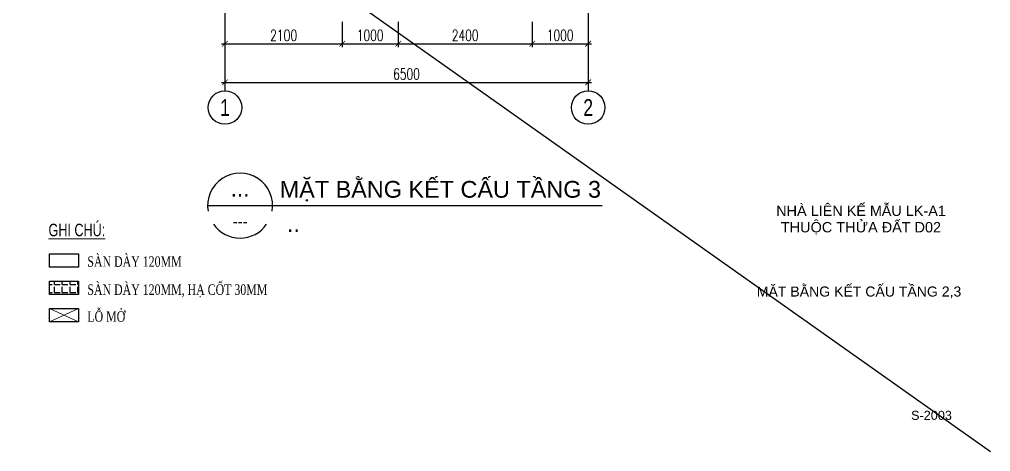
# Model space of a CAD drawing. Header units: millimetres. Extents: x -529861 to -223882, y -171969 to 61504.
# Drawn here: x -389327 to -371946, y -31442 to -23711 of the extents above; entities that cross this region are included whole.
import ezdxf
from ezdxf.enums import TextEntityAlignment as Align

# ---------------------------------------------------------------- set-up
doc = ezdxf.new("R2010")
doc.units = ezdxf.units.MM
doc.header["$LTSCALE"] = 5000
doc.linetypes.add('CENTER', pattern=[2, 1.25, -0.25, 0.25, -0.25])
doc.linetypes.add('HIDDEN', pattern=[0.375, 0.25, -0.125])
doc.layers.get('Defpoints').update_dxf_attribs({"color": 143})
for name, color, linetype, lineweight in [('G-ANNO-TTLB', 7, 'Continuous', 18), ('KC-COT-HATCH', 13, 'Continuous', 15), ('KC-COT-NETCAT', 2, 'Continuous', 30), ('KC-NET MANH', 8, 'Continuous', 13), ('KC-TEXT', 4, 'Continuous', 20), ('S-dims', 8, 'Continuous', 18), ('S-text', 2, 'Continuous', 20), ('S-TEXT35', 3, 'Continuous', 30)]:
    doc.layers.add(name, color=color, linetype=linetype, lineweight=lineweight)
for name, color, linetype in [('KC ICC-COTVACH', 3, 'Continuous'), ('KC-BETONG', 2, 'Continuous'), ('KCS_AXIS', 18, 'CENTER'), ('KCS_BORDER', 3, 'Continuous'), ('KCS_CHI', 1, 'Continuous'), ('KCS_DIM', 1, 'Continuous'), ('KCS_HIDDEN', 8, 'HIDDEN'), ('KCS_SSD', 146, 'Continuous'), ('KCS_TEXT', 2, 'Continuous'), ('KCS_TEXT_BANVE_SO', 1, 'Continuous'), ('KCS_TEXT_BANVE_TEN', 162, 'Continuous')]:
    doc.layers.add(name, color=color, linetype=linetype)
doc.layers.add('KCS_Plotter', color=11, linetype='Continuous', plot=False)
doc.styles.add('.VnArialH', font='')
doc.styles.add('Arial_13', font='arial.ttf', dxfattribs={"height": 2.5})
doc.styles.add('Arial_14', font='arial.ttf', dxfattribs={"height": 2.5})
doc.styles.add('DIACHAT', font='vntimeh.shx', dxfattribs={"bigfont": 'vnd.shx'})
doc.styles.add('s-text', font='vnsimli.shx', dxfattribs={"width": 0.7})
doc.styles.add('style1', font='arial.ttf', dxfattribs={"width": 0.75})
doc.styles.add('VNAVANTH', font='')
doc.styles.add('VNCC-VnAvantH', font='')
doc.styles.get('.VnArialH').set_extended_font_data('.VnArialH')
doc.styles.get('VNAVANTH').set_extended_font_data('.VnAvantH')
doc.styles.get('VNCC-VnAvantH').set_extended_font_data('.VnAvantH')
doc.dimstyles.new('1-100s', dxfattribs={"dimtxt": 200, "dimasz": 100, "dimexe": 60, "dimexo": 0, "dimgap": 50, "dimtad": 1, "dimdec": 0, "dimzin": 0, "dimdsep": 46, "dimtxsty": 's-text', "dimblk1": 'ARCHTICK', "dimblk2": 'ARCHTICK', "dimsah": 1, "dimcen": 80, "dimdle": 60, "dimclrd": 9, "dimclre": 9, "dimclrt": 2, "dimadec": 0, "dimazin": 0, "dimtfac": 0.0001, "dimtdec": 0, "dimtix": 1, "dimtmove": 1, "dimatfit": 3, "dimldrblk": 'ARCHTICK', "dimfxl": 200, "dimtolj": 1, "dimtzin": 0, "dimarcsym": 0})

# ---------------------------------------------------------------- blocks, each defined once
blk = doc.blocks.new('*U935')
at = {"layer": 'KC-COT-HATCH'}
h = blk.add_hatch(dxfattribs=at)
h.set_pattern_fill('CHAU-02', color=256, scale=30, pattern_type=2)
h.set_pattern_definition([(50, (-758.44, -466.9), (215.178, -18.826), [22.5, -247.5]), (355, (-758.44, -466.9), (-41.625, 225.658), [18, -198]), (100.451, (-740.51, -468.47), (173.553, 206.83), [19.122, -210.343]), (46.184, (-758.44, -406.9), (320.17, -49.656), [33.75, -371.25]), (96.636, (-731.76, -411.04), (280.4, 292.24), [28.68, -315.514]), (351.184, (-758.44, -406.9), (280.4, 292.24), [27, -297]), (21, (-728.44, -421.9), (179.072, -120.786), [22.5, -247.5]), (226, (-728.44, -421.9), (201.565, -109.66), [18, -198]), (71.451, (-713.52, -431.97), (252.067, 96.76), [19.122, -210.343]), (67.5, (-758.44, -466.9), (-46.775, 88.3123), [0, -195.6, 0, -201, 0, -198.75]), (4.5, (-758.44, -466.9), (85.005, 114.031), [0, -114.6, 0, -191.1, 0, -75.75]), (327.5, (-825.34, -466.9), (160.147, -6.7665), [0, -75, 0, -234, 0, -310.5]), (317.5, (-855.34, -466.9), (174.956, 30.031), [0, -97.5, 0, -155.4, 0, -220.5]), (315, (-758.44, -466.9), (90.156, 90.156), []), (315, (-758.44, -430.15), (90.156, 90.156), [])])
h.paths.add_polyline_path([(-110, 200), (-110, -200), (110, -200), (110, 200)])
at = {"layer": 'KC-COT-NETCAT'}
blk.add_lwpolyline([(-110, -200), (110, -200), (110, 200), (-110, 200)], close=True, dxfattribs=at)
blk = doc.blocks.new('_ArchTick')
at = {"color": 0, "linetype": 'ByBlock', "const_width": 0.15}
blk.add_lwpolyline([(-0.5, -0.5), (0.5, 0.5)], dxfattribs=at)
blk = doc.blocks.new('*D1159')
at = {"layer": 'Defpoints', "color": 0, "ltscale": 1500, "transparency": 16777216}
for p in [(-30105, -46736), (-23605, -46736), (-23605, -48212)]:
    blk.add_point(p, dxfattribs=at)
at = {"layer": 'KCS_DIM', "color": 9, "lineweight": -2, "ltscale": 1500, "transparency": 16777216}
for p, q in [((-30105, -46736), (-30105, -48272)), ((-23605, -46736), (-23605, -48272)), ((-30165, -48212), (-23545, -48212))]:
    blk.add_line(p, q, dxfattribs=at)
at = {"layer": 'KCS_DIM', "color": 9, "lineweight": -2, "ltscale": 1500, "transparency": 16777216, "xscale": 100, "yscale": 100, "zscale": 100, "rotation": 180}
blk.add_blockref('_ArchTick', (-30105, -48212), dxfattribs=at)
at = {"layer": 'KCS_DIM', "color": 9, "lineweight": -2, "ltscale": 1500, "transparency": 16777216, "xscale": 100, "yscale": 100, "zscale": 100}
blk.add_blockref('_ArchTick', (-23605, -48212), dxfattribs=at)
at = {"layer": 'KCS_DIM', "color": 2, "ltscale": 1500, "transparency": 16777216, "insert": (-26855, -48062), "char_height": 200, "attachment_point": 5, "style": 's-text'}
blk.add_mtext('\\A1;6500', dxfattribs=at)
blk = doc.blocks.new('*D1160')
at = {"layer": 'Defpoints', "color": 0, "ltscale": 1500, "transparency": 16777216}
for p in [(-32095, -41688), (-31449, -41688), (-31412, -46138)]:
    blk.add_point(p, dxfattribs=at)
at = {"layer": 'KCS_DIM', "color": 9, "lineweight": -2, "ltscale": 1500, "transparency": 16777216}
for p, q in [((-31449, -41688), (-32155, -41688)), ((-32095, -46198), (-32095, -41628)), ((-31412, -46138), (-32155, -46138))]:
    blk.add_line(p, q, dxfattribs=at)
at = {"layer": 'KCS_DIM', "color": 9, "lineweight": -2, "ltscale": 1500, "transparency": 16777216, "xscale": 100, "yscale": 100, "zscale": 100}
for p, rotation in [((-32095, -41688), 90), ((-32095, -46138), 270)]:
    blk.add_blockref('_ArchTick', p, dxfattribs=dict(at, rotation=rotation))
at = {"layer": 'KCS_DIM', "color": 2, "ltscale": 1500, "transparency": 16777216, "insert": (-32245, -43913), "char_height": 200, "attachment_point": 5, "rotation": 90, "style": 's-text'}
blk.add_mtext('\\A1;4450', dxfattribs=at)
blk = doc.blocks.new('*D1161')
at = {"layer": 'Defpoints', "color": 0, "ltscale": 1500, "transparency": 16777216}
for p in [(-32095, -39178), (-31495, -39178), (-31449, -41688)]:
    blk.add_point(p, dxfattribs=at)
at = {"layer": 'KCS_DIM', "color": 9, "lineweight": -2, "ltscale": 1500, "transparency": 16777216}
for p, q in [((-31495, -39178), (-32155, -39178)), ((-32095, -41748), (-32095, -39118)), ((-31449, -41688), (-32155, -41688))]:
    blk.add_line(p, q, dxfattribs=at)
at = {"layer": 'KCS_DIM', "color": 9, "lineweight": -2, "ltscale": 1500, "transparency": 16777216, "xscale": 100, "yscale": 100, "zscale": 100}
for p, rotation in [((-32095, -39178), 90), ((-32095, -41688), 270)]:
    blk.add_blockref('_ArchTick', p, dxfattribs=dict(at, rotation=rotation))
at = {"layer": 'KCS_DIM', "color": 2, "ltscale": 1500, "transparency": 16777216, "insert": (-32245, -40433), "char_height": 200, "attachment_point": 5, "rotation": 90, "style": 's-text'}
blk.add_mtext('\\A1;2510', dxfattribs=at)
blk = doc.blocks.new('*D1162')
at = {"layer": 'Defpoints', "color": 0, "ltscale": 1500, "transparency": 16777216}
for p in [(-32095, -34838), (-31346, -34838), (-31495, -39178)]:
    blk.add_point(p, dxfattribs=at)
at = {"layer": 'KCS_DIM', "color": 9, "lineweight": -2, "ltscale": 1500, "transparency": 16777216}
for p, q in [((-31346, -34838), (-32155, -34838)), ((-32095, -39238), (-32095, -34778)), ((-31495, -39178), (-32155, -39178))]:
    blk.add_line(p, q, dxfattribs=at)
at = {"layer": 'KCS_DIM', "color": 9, "lineweight": -2, "ltscale": 1500, "transparency": 16777216, "xscale": 100, "yscale": 100, "zscale": 100}
for p, rotation in [((-32095, -34838), 90), ((-32095, -39178), 270)]:
    blk.add_blockref('_ArchTick', p, dxfattribs=dict(at, rotation=rotation))
at = {"layer": 'KCS_DIM', "color": 2, "ltscale": 1500, "transparency": 16777216, "insert": (-32245, -37008), "char_height": 200, "attachment_point": 5, "rotation": 90, "style": 's-text'}
blk.add_mtext('\\A1;4340', dxfattribs=at)
blk = doc.blocks.new('*D1163')
at = {"layer": 'Defpoints', "color": 0, "ltscale": 1500, "transparency": 16777216}
for p in [(-32695, -34838), (-31495, -34838), (-31495, -46138)]:
    blk.add_point(p, dxfattribs=at)
at = {"layer": 'KCS_DIM', "color": 9, "lineweight": -2, "ltscale": 1500, "transparency": 16777216}
for p, q in [((-31495, -34838), (-32755, -34838)), ((-32695, -46198), (-32695, -34778)), ((-31495, -46138), (-32755, -46138))]:
    blk.add_line(p, q, dxfattribs=at)
at = {"layer": 'KCS_DIM', "color": 9, "lineweight": -2, "ltscale": 1500, "transparency": 16777216, "xscale": 100, "yscale": 100, "zscale": 100}
for p, rotation in [((-32695, -34838), 90), ((-32695, -46138), 270)]:
    blk.add_blockref('_ArchTick', p, dxfattribs=dict(at, rotation=rotation))
at = {"layer": 'KCS_DIM', "color": 2, "ltscale": 1500, "transparency": 16777216, "insert": (-32845, -40488), "char_height": 200, "attachment_point": 5, "rotation": 90, "style": 's-text'}
blk.add_mtext('\\A1;11300', dxfattribs=at)
blk = doc.blocks.new('*U10')
at = {"layer": 'KC-COT-HATCH'}
h = blk.add_hatch(dxfattribs=at)
h.set_pattern_fill('CHAU-02', color=256, scale=30, pattern_type=2)
h.set_pattern_definition([(50, (-758.44, -556.9), (215.178, -18.826), [22.5, -247.5]), (355, (-758.44, -556.9), (-41.625, 225.658), [18, -198]), (100.451, (-740.51, -558.47), (173.553, 206.83), [19.122, -210.343]), (46.184, (-758.44, -496.9), (320.17, -49.656), [33.75, -371.25]), (96.636, (-731.76, -501.04), (280.4, 292.24), [28.68, -315.514]), (351.184, (-758.44, -496.9), (280.4, 292.24), [27, -297]), (21, (-728.44, -511.9), (179.072, -120.786), [22.5, -247.5]), (226, (-728.44, -511.9), (201.565, -109.66), [18, -198]), (71.451, (-713.52, -521.97), (252.067, 96.76), [19.122, -210.343]), (67.5, (-758.44, -556.9), (-46.775, 88.3123), [0, -195.6, 0, -201, 0, -198.75]), (4.5, (-758.44, -556.9), (85.005, 114.031), [0, -114.6, 0, -191.1, 0, -75.75]), (327.5, (-825.34, -556.9), (160.147, -6.7665), [0, -75, 0, -234, 0, -310.5]), (317.5, (-855.34, -556.9), (174.956, 30.031), [0, -97.5, 0, -155.4, 0, -220.5]), (315, (-758.44, -556.9), (90.156, 90.156), []), (315, (-758.44, -520.15), (90.156, 90.156), [])])
h.paths.add_polyline_path([(-110, 110), (-110, -110), (110, -110), (110, 110)])
at = {"layer": 'KC-COT-NETCAT'}
blk.add_lwpolyline([(-110, -110), (110, -110), (110, 110), (-110, 110)], close=True, dxfattribs=at)
blk = doc.blocks.new('*U22')
blk.add_line((1, 0), (110.81, 0))
for major_axis, start_param, end_param in [((9.04, 0), -0.176637, 3.316767), ((-9.04, 0.01), 0.612827, 2.529211)]:
    blk.add_ellipse((10.04, 0), major_axis=major_axis, ratio=1, start_param=start_param, end_param=end_param)
at = {"layer": 'S-TEXT35', "style": 'VNAVANTH'}
for tag, p in [('VIET_NAME', (21.64, 3.33)), ('ENGLISH_NAME', (21.64, -7.83))]:
    blk.add_attdef(tag, p, '', height=5, dxfattribs=at)
for tag, height, p in [('VIEW-NUMBER', 5, (10.04, 1.5)), ('SHEET_NUMBER', 2.5, (10.04, -5))]:
    blk.add_attdef(tag, text='', height=height, dxfattribs=at).set_placement(p, align=Align.CENTER)
blk = doc.blocks.new('*D296')
at = {"layer": 'Defpoints', "color": 0, "linetype": 'ByBlock', "ltscale": 1500, "transparency": 16777216}
for p in [(-385648, -23753), (-383548, -23753), (-383548, -24146)]:
    blk.add_point(p, dxfattribs=at)
at = {"layer": 'S-dims', "color": 9, "linetype": 'ByBlock', "lineweight": -2, "ltscale": 1500, "transparency": 16777216}
for p, q in [((-385648, -23753), (-385648, -24206)), ((-383548, -23753), (-383548, -24206)), ((-385708, -24146), (-383488, -24146))]:
    blk.add_line(p, q, dxfattribs=at)
at = {"layer": 'S-dims', "color": 9, "linetype": 'ByBlock', "lineweight": -2, "ltscale": 1500, "transparency": 16777216, "xscale": 100, "yscale": 100, "zscale": 100, "rotation": 180}
blk.add_blockref('_ArchTick', (-385648, -24146), dxfattribs=at)
at = {"layer": 'S-dims', "color": 9, "linetype": 'ByBlock', "lineweight": -2, "ltscale": 1500, "transparency": 16777216, "xscale": 100, "yscale": 100, "zscale": 100}
blk.add_blockref('_ArchTick', (-383548, -24146), dxfattribs=at)
at = {"layer": 'S-dims', "color": 2, "linetype": 'ByBlock', "ltscale": 1500, "transparency": 16777216, "insert": (-384598, -23996), "char_height": 200, "attachment_point": 5, "style": 's-text'}
blk.add_mtext('\\A1;2100', dxfattribs=at)
blk = doc.blocks.new('*D297')
at = {"layer": 'Defpoints', "color": 0, "linetype": 'ByBlock', "ltscale": 1500, "transparency": 16777216}
for p in [(-383548, -23753), (-382548, -23753), (-382548, -24146)]:
    blk.add_point(p, dxfattribs=at)
at = {"layer": 'S-dims', "color": 9, "linetype": 'ByBlock', "lineweight": -2, "ltscale": 1500, "transparency": 16777216}
for p, q in [((-383548, -23753), (-383548, -24206)), ((-382548, -23753), (-382548, -24206)), ((-383608, -24146), (-382488, -24146))]:
    blk.add_line(p, q, dxfattribs=at)
at = {"layer": 'S-dims', "color": 9, "linetype": 'ByBlock', "lineweight": -2, "ltscale": 1500, "transparency": 16777216, "xscale": 100, "yscale": 100, "zscale": 100, "rotation": 180}
blk.add_blockref('_ArchTick', (-383548, -24146), dxfattribs=at)
at = {"layer": 'S-dims', "color": 9, "linetype": 'ByBlock', "lineweight": -2, "ltscale": 1500, "transparency": 16777216, "xscale": 100, "yscale": 100, "zscale": 100}
blk.add_blockref('_ArchTick', (-382548, -24146), dxfattribs=at)
at = {"layer": 'S-dims', "color": 2, "linetype": 'ByBlock', "ltscale": 1500, "transparency": 16777216, "insert": (-383048, -23996), "char_height": 200, "attachment_point": 5, "style": 's-text'}
blk.add_mtext('\\A1;1000', dxfattribs=at)
blk = doc.blocks.new('*D298')
at = {"layer": 'Defpoints', "color": 0, "linetype": 'ByBlock', "ltscale": 1500, "transparency": 16777216}
for p in [(-382548, -23753), (-380148, -23753), (-380148, -24146)]:
    blk.add_point(p, dxfattribs=at)
at = {"layer": 'S-dims', "color": 9, "linetype": 'ByBlock', "lineweight": -2, "ltscale": 1500, "transparency": 16777216}
for p, q in [((-382548, -23753), (-382548, -24206)), ((-380148, -23753), (-380148, -24206)), ((-382608, -24146), (-380088, -24146))]:
    blk.add_line(p, q, dxfattribs=at)
at = {"layer": 'S-dims', "color": 9, "linetype": 'ByBlock', "lineweight": -2, "ltscale": 1500, "transparency": 16777216, "xscale": 100, "yscale": 100, "zscale": 100, "rotation": 180}
blk.add_blockref('_ArchTick', (-382548, -24146), dxfattribs=at)
at = {"layer": 'S-dims', "color": 9, "linetype": 'ByBlock', "lineweight": -2, "ltscale": 1500, "transparency": 16777216, "xscale": 100, "yscale": 100, "zscale": 100}
blk.add_blockref('_ArchTick', (-380148, -24146), dxfattribs=at)
at = {"layer": 'S-dims', "color": 2, "linetype": 'ByBlock', "ltscale": 1500, "transparency": 16777216, "insert": (-381348, -23996), "char_height": 200, "attachment_point": 5, "style": 's-text'}
blk.add_mtext('\\A1;2400', dxfattribs=at)
blk = doc.blocks.new('*D299')
at = {"layer": 'Defpoints', "color": 0, "linetype": 'ByBlock', "ltscale": 1500, "transparency": 16777216}
for p in [(-380148, -23753), (-379148, -23753), (-379148, -24146)]:
    blk.add_point(p, dxfattribs=at)
at = {"layer": 'S-dims', "color": 9, "linetype": 'ByBlock', "lineweight": -2, "ltscale": 1500, "transparency": 16777216}
for p, q in [((-380148, -23753), (-380148, -24206)), ((-379148, -23753), (-379148, -24206)), ((-380208, -24146), (-379088, -24146))]:
    blk.add_line(p, q, dxfattribs=at)
at = {"layer": 'S-dims', "color": 9, "linetype": 'ByBlock', "lineweight": -2, "ltscale": 1500, "transparency": 16777216, "xscale": 100, "yscale": 100, "zscale": 100, "rotation": 180}
blk.add_blockref('_ArchTick', (-380148, -24146), dxfattribs=at)
at = {"layer": 'S-dims', "color": 9, "linetype": 'ByBlock', "lineweight": -2, "ltscale": 1500, "transparency": 16777216, "xscale": 100, "yscale": 100, "zscale": 100}
blk.add_blockref('_ArchTick', (-379148, -24146), dxfattribs=at)
at = {"layer": 'S-dims', "color": 2, "linetype": 'ByBlock', "ltscale": 1500, "transparency": 16777216, "insert": (-379648, -23996), "char_height": 200, "attachment_point": 5, "style": 's-text'}
blk.add_mtext('\\A1;1000', dxfattribs=at)
blk = doc.blocks.new('2-LUOI TRUC')
at = {"layer": 'KCS_AXIS', "ltscale": 0.1}
for p, q in [((-30105.3, -46766.5), (-30105.3, -33447.5)), ((-23605.3, -46766.5), (-23605.3, -33447.5)), ((-31495.3, -34837.5), (-22215.3, -34837.5)), ((-31495.3, -39177.5), (-22215.3, -39177.5)), ((-31495.3, -41687.5), (-22215.3, -41687.5)), ((-31495.3, -46137.5), (-22215.3, -46137.5))]:
    blk.add_line(p, q, dxfattribs=at)
at = {"layer": 'KCS_CHI', "ltscale": 1500}
for p, q in [((-32695.3, -34837.5), (-32845.3, -34837.5)), ((-32695.3, -39177.5), (-32845.3, -39177.5)), ((-32695.3, -41687.5), (-32845.3, -41687.5)), ((-32695.3, -46137.5), (-32845.3, -46137.5)), ((-30105.3, -48211.7), (-30105.3, -48361.7)), ((-23605.3, -48211.7), (-23605.3, -48361.7))]:
    blk.add_line(p, q, dxfattribs=at)
for centre in [(-33145.3, -34837.5), (-33145.3, -39177.5), (-33145.3, -41687.5), (-33145.3, -46137.5), (-30105.3, -48661.7), (-23605.3, -48661.7)]:
    blk.add_circle(centre, 300, dxfattribs=at)
at = {"layer": 'KCS_TEXT', "color": 4, "ltscale": 1500, "style": 'style1', "width": 0.75}
for s, p in [('D', (-33145.3, -34837.5)), ('C', (-33145.3, -39177.5)), ('B', (-33145.3, -41687.5)), ('A', (-33145.3, -46137.5)), ('1', (-30105.3, -48661.7)), ('2', (-23605.3, -48661.7))]:
    blk.add_text(s, height=300, dxfattribs=at).set_placement(p, align=Align.MIDDLE_CENTER)
at = {"layer": 'KCS_DIM', "ltscale": 1500}
for base, p1, p2, picture, middle in [((-32695.3, -34837.5), (-31495.3, -46137.5), (-31495.3, -34837.5), '*D1163', (-32845.3, -40487.5)), ((-32095.3, -34837.5), (-31495.3, -39177.5), (-31345.8, -34837.5), '*D1162', (-32245.3, -37007.5)), ((-32095.3, -39177.5), (-31449, -41687.5), (-31495.3, -39177.5), '*D1161', (-32245.3, -40432.5)), ((-32095.3, -41687.5), (-31412.2, -46137.5), (-31449, -41687.5), '*D1160', (-32245.3, -43912.5))]:
    dim = blk.add_linear_dim(base=base, p1=p1, p2=p2, angle=90, dimstyle='1-100s', dxfattribs=at)
    dim.commit()
    dim.dimension.update_dxf_attribs({"geometry": picture, "text_midpoint": middle})
dim = blk.add_linear_dim(base=(-23605.3, -48211.7), p1=(-30105.3, -46735.7), p2=(-23605.3, -46735.7), dimstyle='1-100s', dxfattribs=at)
dim.commit()
dim.dimension.update_dxf_attribs({"geometry": '*D1159', "text_midpoint": (-26855.3, -48061.7)})
blk = doc.blocks.new('2-MBC T2')
at = {"layer": 'KC ICC-COTVACH'}
for name, p, xscale, rotation in [('*U935', (90, 11080), -1.000000000000001, 90), ('*U935', (6190, 11080), -1.000000000000001, 90), ('*U935', (0, 6940), -1, 180), ('*U935', (6280, 6940), -1, 180), ('*U935', (0, 4140), -1, 180), ('*U935', (6280, 4140), -1, 180), ('*U935', (0, 690), -1, 180), ('*U10', (2100, 0), -1, 180), ('*U935', (6190, 0), -1.000000000000001, 90)]:
    blk.add_blockref(name, p, dxfattribs=dict(at, xscale=xscale, rotation=rotation))
at = {"layer": 'KCS_AXIS'}
blk.add_blockref('2-LUOI TRUC', (29995, 46028), dxfattribs=at)
blk = doc.blocks.new('2.MBKC T3')
at = {"layer": 'KCS_AXIS', "ltscale": 1500}
blk.add_lwpolyline([(-2513, -67485), (-2293, -67485), (-2293, -67265), (-2513, -67265)], close=True, dxfattribs=at)
at = {"layer": 'KCS_BORDER', "ltscale": 1500}
for p, q in [((-4613, -56185), (1887, -56185)), ((-4613, -66885), (-4613, -56185)), ((1887, -67485), (1887, -56185)), ((-4393, -58575), (-2203, -58575)), ((-533, -60635), (1667, -60635)), ((-533, -60635), (-533, -63035)), ((1667, -63035), (1667, -60635)), ((-533, -63035), (1667, -63035)), ((-4613, -66885), (-2513, -66885)), ((-2513, -67485), (-2513, -66885)), ((-2513, -67485), (-1513, -67485)), ((737, -67485), (-1363, -67485)), ((887, -67485), (1887, -67485))]:
    blk.add_line(p, q, dxfattribs=at)
blk.add_lwpolyline([(-2203, -58575), (-2203, -60635), (-1893, -60635), (-1893, -63035), (-4503, -63035), (-4503, -60635)], dxfattribs=at)
at = {"layer": 'KCS_BORDER', "linetype": 'ByBlock', "ltscale": 1500}
blk.add_lwpolyline([(-4393, -58575), (-4193, -58575), (-4193, -60335), (-4393, -60335)], close=True, dxfattribs=at)
for points in [[(-1513, -67485), (-1513, -67785, 0.414214), (-1213, -68085), (587, -68085, 0.406818), (887, -67792), (887, -67485)], [(-1363, -67485), (-1363, -67785, 0.414214), (-1213, -67935), (587, -67935, 0.403768), (737, -67790), (737, -67485)]]:
    blk.add_lwpolyline(points, format="xyb", dxfattribs=at)
at = {"layer": 'KCS_HIDDEN', "ltscale": 0.1}
for p, q in [((-4393, -56485), (-2203, -56485)), ((-4393, -58425), (-4393, -56485)), ((-2203, -58425), (-2203, -56485)), ((-1983, -56485), (1667, -56485)), ((-1983, -60335), (-1983, -56485)), ((1667, -60335), (1667, -56485)), ((-4393, -58425), (-2203, -58425)), ((-4043, -60335), (-4043, -58575)), ((-4043, -60335), (-2203, -60335)), ((-1983, -60335), (1667, -60335)), ((-4393, -60635), (-683, -60635)), ((-4393, -63035), (-4393, -60635)), ((-1893, -63035), (-1893, -60635)), ((-683, -60635), (-683, -63035)), ((-4393, -63035), (-1823, -63035)), ((-1603, -63035), (-683, -63035)), ((-4393, -63335), (-2513, -63335)), ((-4393, -66665), (-4393, -63335)), ((-2513, -66665), (-2513, -63335)), ((-2293, -67265), (-2293, -63335)), ((-2293, -63335), (1667, -63335)), ((1667, -67265), (1667, -63335)), ((-4393, -66665), (-2513, -66665)), ((-2293, -67265), (1667, -67265))]:
    blk.add_line(p, q, dxfattribs=at)
at = {"layer": 'KCS_SSD', "ltscale": 1500}
for p, q in [((-4193, -58575), (-4393, -60335)), ((-4193, -60335), (-4393, -58575)), ((-533, -60635), (1667, -63035)), ((-533, -63035), (1667, -60635))]:
    blk.add_line(p, q, dxfattribs=at)
at = {"layer": 'S-text', "ltscale": 1500}
blk.add_blockref('2-MBC T2', (-4503, -67375), dxfattribs=at)

msp = doc.modelspace()

# ---------------------------------------------------------------- hatches: boundary and pattern name
at = {"layer": 'KCS_BORDER', "ltscale": 1500, "true_color": 0x737373, "transparency": 33554687}
h = msp.add_hatch(dxfattribs=at)
h.set_pattern_fill('ANGLE', color=8, scale=20)
h.set_pattern_definition([(0, (-239082.11, 8146.53), (0, 139.7), [101.6, -38.1]), (90, (-239082.11, 8146.53), (-139.7, 9e-15), [101.6, -38.1])])
h.paths.add_polyline_path([(-388790.61, -28392.82), (-388267.41, -28392.82), (-388267.41, -28632.32), (-388790.61, -28632.32)])

# ---------------------------------------------------------------- linework, layer by layer
at = {"layer": 'KC-BETONG'}
for points in [[(-388790.61, -27901.84), (-388267.41, -27901.84), (-388267.41, -28141.34), (-388790.61, -28141.34)], [(-388790.61, -28392.82), (-388267.41, -28392.82), (-388267.41, -28632.32), (-388790.61, -28632.32)], [(-388790.61, -28883.8), (-388267.41, -28883.8), (-388267.41, -29123.3), (-388790.61, -29123.3)]]:
    msp.add_lwpolyline(points, close=True, dxfattribs=at)
at = {"layer": 'KC-NET MANH'}
for p, q in [((-388790.61, -29123.3), (-388267.41, -28883.8)), ((-388790.61, -28883.8), (-388267.41, -29123.3))]:
    msp.add_line(p, q, dxfattribs=at)
at = {"layer": 'KCS_Plotter', "linetype": 'ByBlock', "ltscale": 1500}
msp.add_line((-404477.68, -8437.61), (-371946.05, -31442.11), dxfattribs=at)

# ---------------------------------------------------------------- block references
ref = msp.add_blockref('*U22', (-386022.85, -27040.67), dxfattribs=dict(xscale=64.285713, yscale=64.285713, zscale=64.285713))
ref.add_attrib('SHEET_NUMBER', '---', dxfattribs={"layer": 'S-text', "height": 200, "style": 'VNAVANTH'}).set_placement((-385377.41, -27426.38), align=Align.CENTER)
ref.add_attrib('ENGLISH_NAME', '..', (-384539.12, -27513.78), dxfattribs={"layer": 'S-text', "height": 300, "style": '.VnArialH'})
ref.add_attrib('VIET_NAME', 'MÆT B»NG KÕT CÊU TÇNG 3', (-384669.38, -26900.5), dxfattribs={"layer": 'S-text', "height": 300, "style": '.VnArialH'})
ref.add_attrib('VIEW-NUMBER', '...', dxfattribs={"layer": 'S-text', "height": 300, "style": 'VNAVANTH'}).set_placement((-385377.41, -26879.96), align=Align.CENTER)
at = {"layer": 'KCS_AXIS'}
msp.add_blockref('2.MBKC T3', (-381034.69, 44721.43), dxfattribs=at)

# ---------------------------------------------------------------- texts
at = {"layer": 'G-ANNO-TTLB', "lineweight": 9, "attachment_point": 1}
for s, insert, char_height, width, style in [('NHÀ LIÊN K', (-375783.58, -27041.91), 185.034, 1738.5418, 'Arial_13'), ('\\fArial|b0|i0|c254|p34|;Ế', (-374349.14, -27041.91), 185.0344, 207.6756, 'Arial_14'), (' M', (-374177.79, -27041.91), 185.034, 344.1482, 'Arial_13'), ('\\fArial|b0|i0|c254|p34|;Ẫ', (-373893.84, -27041.91), 185.0344, 207.6756, 'Arial_14'), ('U LK-A1', (-373722.49, -27041.91), 185.034, 1180.7844, 'Arial_13'), ('\\fArial|b0|i0|c254|p34|;Ộ', (-375166.72, -27335.65), 185.0344, 243.2772, 'Arial_14'), ('\\fArial|b0|i0|c254|p34|;Ử', (-374358.93, -27335.65), 185.0344, 267.0115, 'Arial_14'), ('\\fArial|b0|i0|c254|p34|;Ấ', (-373707.8, -27335.65), 185.0344, 207.6756, 'Arial_14'), ('THU', (-375700.35, -27335.65), 185.034, 646.7613, 'Arial_13'), ('C TH', (-374966, -27335.65), 185.034, 735.7651, 'Arial_13'), ('A ', (-374138.62, -27335.65), 185.034, 296.6795, 'Arial_13'), ('Đ', (-373893.84, -27335.65), 185.03, 225.4764, 'Arial_13'), ('T D02', (-373536.45, -27335.65), 185.034, 854.4369, 'Arial_13')]:
    msp.add_mtext(s, dxfattribs=dict(at, insert=insert, char_height=char_height, width=width, style=style))
at = {"layer": 'KC-TEXT', "style": 'VNCC-VnAvantH', "width": 0.75}
msp.add_text('%%UGHI CHó:', height=225, dxfattribs=at).set_placement((-388806.15, -27477.97), align=Align.MIDDLE_LEFT)
at = {"layer": 'KC-TEXT', "style": 'DIACHAT', "width": 0.75}
for s, p in [('sµn dµy 120mm', (-388111.01, -28136.77)), ('sµn dµy 120mm, h¹ cèt 30mm', (-388111.01, -28638.34)), ('lç më', (-388111.01, -29118.73))]:
    msp.add_text(s, height=187.5, dxfattribs=at).set_placement(p)
at = {"layer": 'KCS_TEXT_BANVE_SO', "linetype": 'ByBlock', "style": 'Arial_13'}
msp.add_text('S-2003', height=162, dxfattribs=at).set_placement((-373368.37, -30874.57))
at = {"layer": 'KCS_TEXT_BANVE_TEN', "linetype": 'ByBlock', "style": 'Arial_13'}
msp.add_text('MẶT BẰNG KẾT CẤU TẦNG 2,3', height=180, dxfattribs=at).set_placement((-376130.29, -28669.1))

# ---------------------------------------------------------------- dimensions: what is measured, and where the dimension line sits
at = {"layer": 'S-dims', "linetype": 'ByBlock', "ltscale": 1500}
for base, p1, p2, picture, middle in [((-383547.93, -24146.02), (-385647.93, -23753.24), (-383547.93, -23753.24), '*D296', (-384597.93, -23996.02)), ((-382547.93, -24146.02), (-383547.93, -23753.24), (-382547.93, -23753.24), '*D297', (-383047.93, -23996.02)), ((-380147.93, -24146.02), (-382547.93, -23753.24), (-380147.93, -23753.24), '*D298', (-381347.93, -23996.02)), ((-379147.93, -24146.02), (-380147.93, -23753.24), (-379147.93, -23753.24), '*D299', (-379647.93, -23996.02))]:
    dim = msp.add_linear_dim(base=base, p1=p1, p2=p2, dimstyle='1-100s', dxfattribs=at)
    dim.commit()
    dim.dimension.update_dxf_attribs({"geometry": picture, "text_midpoint": middle})

doc.saveas('drawing.dxf')
